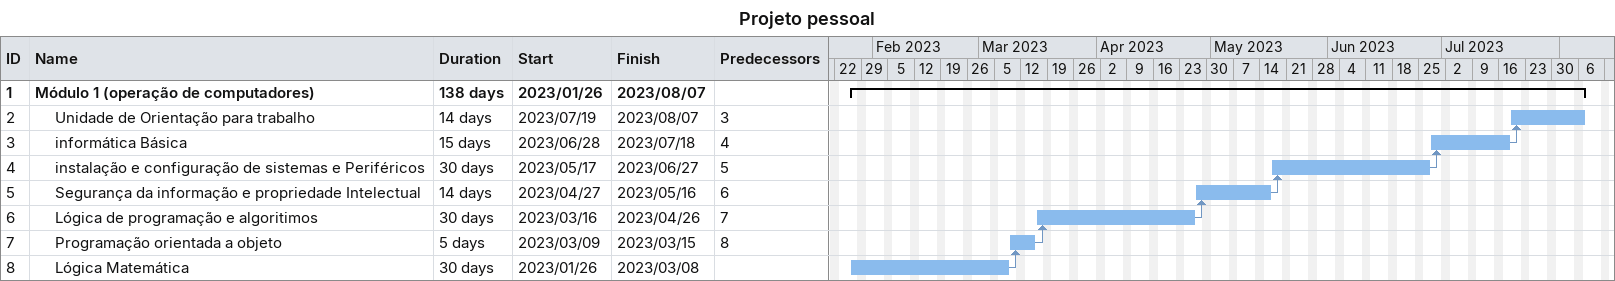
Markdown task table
Projeto pessoal

| ID | Level | Task | Duration | Start | Finish | Predecessors |
|---|---|---|---|---|---|---|
| 1 | 1 | **Módulo 1 (operação de computadores)** | 138d | 2023-01-26 | 2023-08-07 |  |
| 2 | 2 | Unidade de Orientação para trabalho | 14d | 2023-07-19 | 2023-08-07 | 3 |
| 3 | 2 | informática Básica | 15d | 2023-06-28 | 2023-07-18 | 4 |
| 4 | 2 | instalação e configuração de sistemas e Periféricos | 30d | 2023-05-17 | 2023-06-27 | 5 |
| 5 | 2 | Segurança da informação e propriedade Intelectual | 14d | 2023-04-27 | 2023-05-16 | 6 |
| 6 | 2 | Lógica de programação e algoritimos | 30d | 2023-03-16 | 2023-04-26 | 7 |
| 7 | 2 | Programação orientada a objeto | 5d | 2023-03-09 | 2023-03-15 | 8 |
| 8 | 2 | Lógica Matemática | 30d | 2023-01-26 | 2023-03-08 |  |
